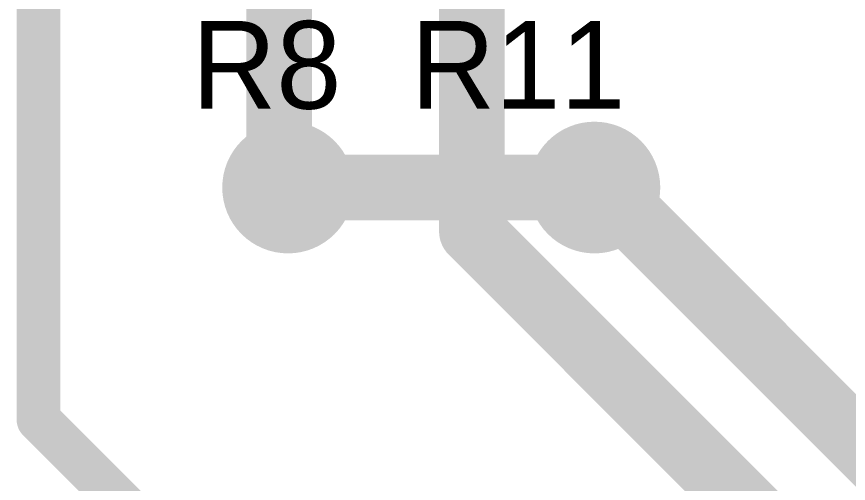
# Model space of a CAD drawing. Header units: millimetres. Extents: x 29.9 to 75.1, y 29.9 to 100.1.
# Drawn here: x 52.9 to 62.4, y 72.42 to 77.75 of the extents above; entities that cross this region are included whole.
import ezdxf

# ---------------------------------------------------------------- set-up
doc = ezdxf.new("R2010")
doc.units = ezdxf.units.MM
for name, color, linetype in [('BottomLayer', 5, 'Continuous'), ('BottomSolder', 6, 'Continuous'), ('MultiLayer', 9, 'Continuous'), ('TopLayer', 1, 'Continuous'), ('TopOverlay', 2, 'Continuous'), ('TopSolder', 216, 'Continuous'), ('ViaHoleLayer', 16, 'Continuous')]:
    doc.layers.add(name, color=color, linetype=linetype)

msp = doc.modelspace()

# ---------------------------------------------------------------- linework, layer by layer
at = {"layer": 'BottomLayer'}
for points, const_width in [([(55.67499914, 75.80000079999999, 1), (56.32500038, 75.80000079999999, 1)], 0.6499986999999999), ([(59.17499976, 75.80000079999999, 1), (59.82500099999999, 75.80000079999999, 1)], 0.6499986999999999), ([(55.81249949999999, 75.80000079999999, 1), (56.18750001999999, 75.80000079999999, 1)], 0.37500052), ([(59.31250012, 75.80000079999999, 1), (59.68750064, 75.80000079999999, 1)], 0.37500052)]:
    msp.add_lwpolyline(points, format="xyb", close=True, dxfattribs=dict(at, const_width=const_width))
at = {"layer": 'BottomLayer', "const_width": 0.75000104}
msp.add_lwpolyline([(55.99999975999999, 75.80000079999999), (59.50000038, 75.80000079999999)], dxfattribs=at)
at = {"layer": 'BottomSolder', "const_width": 0.7515987}
for points in [[(55.62419913999999, 75.80000079999999, 1), (56.37580037999999, 75.80000079999999, 1)], [(59.12419976, 75.80000079999999, 1), (59.875801, 75.80000079999999, 1)]]:
    msp.add_lwpolyline(points, format="xyb", close=True, dxfattribs=at)
at = {"layer": 'MultiLayer', "const_width": 0.6499986999999999}
for points in [[(55.67499914, 75.80000079999999, 1), (56.32500038, 75.80000079999999, 1)], [(59.17499976, 75.80000079999999, 1), (59.82500099999999, 75.80000079999999, 1)]]:
    msp.add_lwpolyline(points, format="xyb", close=True, dxfattribs=at)
at = {"layer": 'TopLayer'}
for points, const_width in [([(53.15000037999999, 73.15000101999999), (53.15000037999999, 84.00000218)], 0.499999), ([(55.89999996, 75.9000006), (55.89999996, 78.80000242)], 0.75000104), ([(58.10000064, 75.30000179999999), (58.10000064, 78.50000048)], 0.75000104), ([(55.89999996, 75.9000006), (55.99999975999999, 75.80000079999999)], 0.75000104), ([(59.50000038, 75.80000079999999), (59.60000017999999, 75.80000079999999)], 0.75000104), ([(59.60000017999999, 75.80000079999999), (67.70000175999999, 67.69999922)], 0.75000104), ([(58.10000064, 75.30000179999999), (66.20000222, 67.20000021999999)], 0.75000104), ([(53.15000037999999, 73.15000101999999), (59.90000212, 66.39999928)], 0.499999)]:
    msp.add_lwpolyline(points, dxfattribs=dict(at, const_width=const_width))
for points, const_width in [([(55.67499914, 75.80000079999999, 1), (56.32500038, 75.80000079999999, 1)], 0.6499986999999999), ([(59.17499976, 75.80000079999999, 1), (59.82500099999999, 75.80000079999999, 1)], 0.6499986999999999), ([(55.7124997, 75.9000006, 1), (56.08750022, 75.9000006, 1)], 0.37500052), ([(55.7124997, 75.9000006, 1), (56.08750022, 75.9000006, 1)], 0.37500052), ([(55.81249949999999, 75.80000079999999, 1), (56.18750001999999, 75.80000079999999, 1)], 0.37500052), ([(59.31250012, 75.80000079999999, 1), (59.68750064, 75.80000079999999, 1)], 0.37500052), ([(59.41249991999999, 75.80000079999999, 1), (59.78750044, 75.80000079999999, 1)], 0.37500052), ([(59.41249991999999, 75.80000079999999, 1), (59.78750044, 75.80000079999999, 1)], 0.37500052), ([(57.91250038, 75.30000179999999, 1), (58.2875009, 75.30000179999999, 1)], 0.37500052), ([(57.91250038, 75.30000179999999, 1), (58.2875009, 75.30000179999999, 1)], 0.37500052), ([(53.0250019, 73.15000101999999, 1), (53.27499886, 73.15000101999999, 1)], 0.2499995), ([(53.0250019, 73.15000101999999, 1), (53.27499886, 73.15000101999999, 1)], 0.2499995)]:
    msp.add_lwpolyline(points, format="xyb", close=True, dxfattribs=dict(at, const_width=const_width))
at = {"layer": 'TopSolder', "const_width": 0.7515987}
for points in [[(55.62419913999999, 75.80000079999999, 1), (56.37580037999999, 75.80000079999999, 1)], [(59.12419976, 75.80000079999999, 1), (59.875801, 75.80000079999999, 1)]]:
    msp.add_lwpolyline(points, format="xyb", close=True, dxfattribs=at)
at = {"layer": 'ViaHoleLayer', "const_width": 0.3499993}
for points in [[(55.82499884, 75.80000079999999, 1), (56.17500068, 75.80000079999999, 1)], [(59.32499945999999, 75.80000079999999, 1), (59.6750013, 75.80000079999999, 1)]]:
    msp.add_lwpolyline(points, format="xyb", close=True, dxfattribs=at)

# ---------------------------------------------------------------- texts
at = {"layer": 'TopOverlay'}
for s, p in [('R8', (54.90000196, 76.70000154)), ('R11', (57.40000204, 76.70000154))]:
    msp.add_text(s, height=1.00000054, dxfattribs=at).set_placement(p)

doc.saveas('drawing.dxf')
